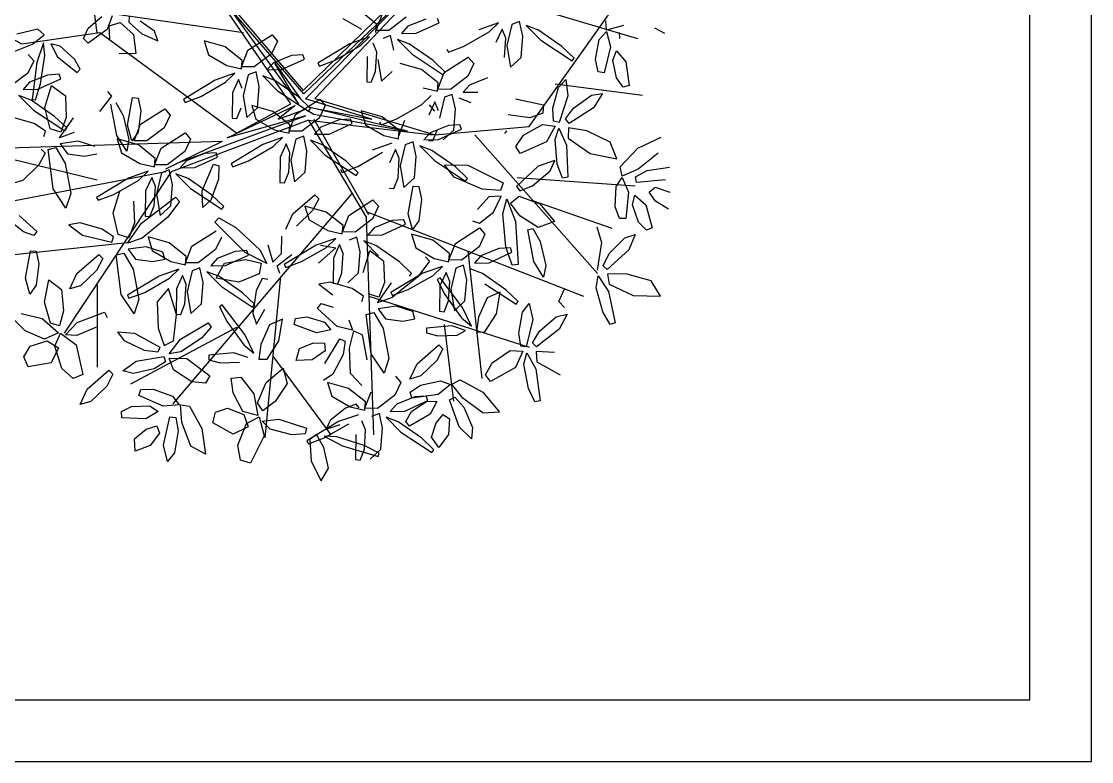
# Model space of a CAD drawing. Header units: inches. Extents: x 20.1 to 40.1, y 20 to 50.
# Drawn here: x 26.637 to 30.107, y 20.028 to 22.429 of the extents above; entities that cross this region are included whole.
import ezdxf

# ---------------------------------------------------------------- set-up
doc = ezdxf.new("R2010")
doc.units = ezdxf.units.IN
doc.header["$LTSCALE"] = 0.85
doc.header["$MEASUREMENT"] = 0

msp = doc.modelspace()

# ---------------------------------------------------------------- linework, layer by layer
at = {"lineweight": 30}
for p, q in [((29.9074, 20.2283), (29.9074, 32.0283)), ((30.1074, 20.0283), (30.1074, 32.0283)), ((20.3074, 20.2283), (29.9074, 20.2283)), ((20.1074, 20.0283), (30.1074, 20.0283))]:
    msp.add_line(p, q, dxfattribs=at)
at = {"color": 44}
for p, q in [((27.5104, 22.162), (27.189, 22.6303)), ((27.189, 22.6303), (27.5506, 22.2051)), ((26.8829, 22.3916), (26.8523, 22.612)), ((27.5506, 22.2051), (27.893, 22.5385)), ((27.9, 22.5256), (27.5524, 22.1947)), ((27.558, 22.178), (27.9, 22.5256)), ((27.5888, 22.1789), (27.9166, 22.5257)), ((27.3573, 22.3916), (26.5386, 22.5109)), ((28.2832, 22.0886), (28.5893, 22.5201)), ((27.5524, 22.1947), (27.3041, 22.4814)), ((27.3041, 22.4814), (27.5357, 22.1616)), ((28.3291, 22.465), (28.6352, 22.3732)), ((26.6381, 22.3549), (26.508, 22.4283)), ((26.8906, 22.3916), (26.6381, 22.3549)), ((27.3345, 22.0665), (26.8906, 22.3916)), ((27.5357, 22.1616), (27.4584, 22.294)), ((27.4584, 22.294), (27.5413, 22.178)), ((28.3674, 22.2263), (28.6505, 22.1896)), ((27.7729, 22.1119), (27.558, 22.178)), ((27.5888, 22.1789), (27.9771, 22.061)), ((27.3041, 22.0513), (27.5249, 22.1561)), ((27.3345, 22.0665), (27.5104, 22.162)), ((27.5249, 22.1561), (27.4696, 22.1119)), ((27.4696, 22.1119), (27.558, 22.145)), ((27.558, 22.145), (27.5855, 22.1283)), ((27.5688, 22.1505), (27.7729, 22.1119)), ((27.8889, 22.0732), (27.5688, 22.1505)), ((27.5673, 22.1084), (27.1219, 21.9416)), ((27.1387, 21.9684), (27.558, 22.123)), ((27.558, 22.123), (27.3041, 22.0513)), ((27.5673, 22.1084), (27.7552, 21.7947)), ((27.5673, 22.1084), (27.9695, 22.061)), ((27.5855, 22.1283), (27.8889, 22.0732)), ((27.5855, 22.1119), (27.7621, 21.803)), ((27.9771, 22.061), (28.2832, 22.0886)), ((26.4697, 22.0151), (27.2892, 22.0403)), ((27.1048, 21.9508), (27.2892, 22.0403)), ((28.1072, 22.061), (28.5051, 21.6111)), ((26.8829, 21.9141), (26.4697, 22.0151)), ((27.1048, 21.9417), (26.5309, 21.8315)), ((27.1219, 21.9416), (26.7758, 21.4183)), ((28.245, 21.9233), (28.6275, 21.8957)), ((27.7081, 21.8712), (27.1278, 21.1887)), ((28.2909, 21.8498), (28.551, 21.758)), ((27.7552, 21.8131), (28.4592, 21.5376)), ((27.7552, 21.7947), (27.7782, 21.0877)), ((26.9901, 21.7121), (26.5616, 21.6662)), ((28.0843, 21.6846), (28.1302, 21.2714)), ((27.4765, 21.6018), (27.4262, 21.0785)), ((26.8829, 21.5742), (26.8829, 21.3081)), ((27.7629, 21.5376), (28.2832, 21.3724)), ((27.3344, 21.4366), (26.9901, 21.253)), ((28.0078, 21.4458), (28.0384, 21.1979)), ((27.4517, 21.3438), (27.6405, 21.0877))]:
    msp.add_line(p, q, dxfattribs=at)
at = {"color": 62}
for p, q in [((27.7888, 22.4204), (27.7342, 22.4642)), ((27.6793, 22.439), (27.7392, 22.4044)), ((27.7866, 22.3934), (27.7888, 22.4204)), ((27.787, 22.3997), (27.8077, 22.4535)), ((27.8846, 22.4424), (27.828, 22.3995)), ((27.3714, 22.3355), (27.4497, 22.3856)), ((27.4497, 22.3856), (27.4674, 22.3651)), ((27.828, 22.3995), (27.787, 22.3997)), ((27.8901, 22.4132), (27.8694, 22.3899)), ((27.4674, 22.3651), (27.4483, 22.3244)), ((27.7018, 22.3567), (27.5985, 22.2942)), ((27.7657, 22.3789), (27.7018, 22.3567)), ((27.7355, 22.3499), (27.7657, 22.3789)), ((27.7895, 22.3298), (27.7774, 22.3586)), ((27.834, 22.3832), (27.8087, 22.3736)), ((27.8444, 22.3357), (27.834, 22.3832)), ((27.8952, 22.3558), (27.856, 22.3706)), ((27.856, 22.3706), (27.9036, 22.3225)), ((27.3524, 22.3024), (27.2978, 22.3462)), ((27.3506, 22.2817), (27.3714, 22.3355)), ((27.4483, 22.3244), (27.3917, 22.2814)), ((27.5122, 22.3185), (27.4538, 22.2952)), ((27.5499, 22.321), (27.5122, 22.3185)), ((27.5549, 22.3068), (27.5499, 22.321)), ((27.6547, 22.3038), (27.7355, 22.3499)), ((27.3029, 22.2864), (27.3503, 22.2754)), ((27.3503, 22.2754), (27.3524, 22.3024)), ((27.3917, 22.2814), (27.3506, 22.2817)), ((27.4538, 22.2952), (27.433, 22.2719)), ((27.4806, 22.2727), (27.5549, 22.3068)), ((27.5985, 22.2942), (27.6038, 22.2845)), ((27.6038, 22.2845), (27.6547, 22.3038)), ((27.3294, 22.2609), (27.2655, 22.2387)), ((27.2991, 22.2319), (27.3294, 22.2609)), ((27.3724, 22.2556), (27.3563, 22.1874)), ((27.3977, 22.2652), (27.3724, 22.2556)), ((27.4081, 22.2177), (27.3977, 22.2652)), ((27.4589, 22.2378), (27.4197, 22.2526)), ((27.4197, 22.2526), (27.4673, 22.2045)), ((27.433, 22.2719), (27.4806, 22.2727)), ((27.3411, 22.2406), (27.3213, 22.1973)), ((27.3532, 22.2118), (27.3411, 22.2406)), ((27.4026, 22.1488), (27.4081, 22.2177)), ((27.5353, 22.1847), (27.4589, 22.2378)), ((27.3213, 22.1973), (27.3202, 22.1155)), ((27.3563, 22.1874), (27.3683, 22.1171)), ((27.4673, 22.2045), (27.5681, 22.1381)), ((27.5746, 22.147), (27.5353, 22.1847)), ((27.3351, 22.1139), (27.3491, 22.1491)), ((27.3683, 22.1171), (27.4026, 22.1488)), ((27.4524, 22.1374), (27.3837, 22.1568)), ((27.3837, 22.1568), (27.3975, 22.1122)), ((27.5259, 22.1267), (27.6042, 22.1768)), ((27.5681, 22.1381), (27.5746, 22.147)), ((27.622, 22.1563), (27.6028, 22.1156)), ((27.6042, 22.1768), (27.622, 22.1563)), ((27.3202, 22.1155), (27.3351, 22.1139)), ((27.3975, 22.1122), (27.4574, 22.0776)), ((27.507, 22.0936), (27.4524, 22.1374)), ((27.5052, 22.0729), (27.5259, 22.1267)), ((27.6028, 22.1156), (27.5462, 22.0726)), ((27.6667, 22.1097), (27.6083, 22.0864)), ((27.7044, 22.1122), (27.6667, 22.1097)), ((27.7095, 22.098), (27.7044, 22.1122)), ((27.4574, 22.0776), (27.5048, 22.0666)), ((27.5048, 22.0666), (27.507, 22.0936)), ((27.6083, 22.0864), (27.5876, 22.0631)), ((27.6351, 22.0639), (27.7095, 22.098)), ((27.1856, 22.0474), (27.1665, 22.0067)), ((27.1679, 22.0679), (27.1856, 22.0474)), ((27.4839, 22.0521), (27.42, 22.0299)), ((27.4537, 22.0231), (27.4839, 22.0521)), ((27.5462, 22.0726), (27.5052, 22.0729)), ((27.5269, 22.0468), (27.5108, 21.9786)), ((27.5522, 22.0564), (27.5269, 22.0468)), ((27.5626, 22.0089), (27.5522, 22.0564)), ((27.6134, 22.029), (27.5742, 22.0438)), ((27.5742, 22.0438), (27.6218, 21.9957)), ((27.5876, 22.0631), (27.6351, 22.0639)), ((27.42, 22.0299), (27.3167, 21.9674)), ((27.3729, 21.977), (27.4537, 22.0231)), ((27.4956, 22.0318), (27.4759, 21.9885)), ((27.5077, 22.003), (27.4956, 22.0318)), ((27.5571, 21.94), (27.5626, 22.0089)), ((27.6898, 21.9759), (27.6134, 22.029)), ((27.2304, 22.0007), (27.172, 21.9774)), ((27.1988, 21.955), (27.2731, 21.9891)), ((27.2681, 22.0033), (27.2304, 22.0007)), ((27.2731, 21.9891), (27.2681, 22.0033)), ((27.322, 21.9577), (27.3729, 21.977)), ((27.4759, 21.9885), (27.4747, 21.9067)), ((27.5036, 21.9403), (27.5077, 22.003)), ((27.5108, 21.9786), (27.5228, 21.9083)), ((27.1379, 21.9349), (27.1855, 21.8868)), ((27.1512, 21.9542), (27.1988, 21.955)), ((27.2231, 21.88), (27.26, 21.9664)), ((27.26, 21.9664), (27.2772, 21.9609)), ((27.2772, 21.9609), (27.2761, 21.9174)), ((27.3167, 21.9674), (27.322, 21.9577)), ((27.4897, 21.9051), (27.5036, 21.9403)), ((27.5228, 21.9083), (27.5571, 21.94)), ((27.6712, 21.9492), (27.6765, 21.9396)), ((27.2535, 21.8669), (27.1771, 21.9201)), ((27.2761, 21.9174), (27.2513, 21.8497)), ((27.4747, 21.9067), (27.4897, 21.9051)), ((27.1855, 21.8868), (27.2863, 21.8204)), ((27.2246, 21.8253), (27.2231, 21.88)), ((27.2928, 21.8293), (27.2535, 21.8669)), ((27.5167, 21.805), (27.5879, 21.8663)), ((27.5879, 21.8663), (27.6009, 21.8538)), ((27.2513, 21.8497), (27.2246, 21.8253)), ((27.6009, 21.8538), (27.5808, 21.8153)), ((27.2863, 21.8204), (27.2928, 21.8293)), ((27.494, 21.7552), (27.5167, 21.805)), ((27.5808, 21.8153), (27.5287, 21.7653)), ((27.6251, 21.8106), (27.5564, 21.83)), ((27.5564, 21.83), (27.5702, 21.7854)), ((27.6797, 21.7668), (27.6251, 21.8106)), ((27.6779, 21.7461), (27.6986, 21.7999)), ((27.2639, 21.7781), (27.2765, 21.7924)), ((27.3622, 21.6796), (27.2639, 21.7781)), ((27.2765, 21.7924), (27.3316, 21.7612)), ((27.3316, 21.7612), (27.4101, 21.6884)), ((27.5702, 21.7854), (27.6301, 21.7508)), ((27.6775, 21.7398), (27.6797, 21.7668)), ((27.1896, 21.7001), (27.2679, 21.7501)), ((27.2856, 21.7296), (27.2665, 21.689)), ((27.6301, 21.7508), (27.6775, 21.7398)), ((27.1706, 21.6669), (27.116, 21.7107)), ((27.1688, 21.6463), (27.1896, 21.7001)), ((27.1685, 21.6399), (27.1706, 21.6669)), ((27.2665, 21.689), (27.2099, 21.646)), ((27.272, 21.6597), (27.2512, 21.6364)), ((27.3304, 21.683), (27.272, 21.6597)), ((27.2988, 21.6372), (27.3731, 21.6714)), ((27.3681, 21.6856), (27.3304, 21.683)), ((27.3731, 21.6714), (27.3681, 21.6856)), ((27.1211, 21.6509), (27.1685, 21.6399)), ((27.2099, 21.646), (27.1688, 21.6463)), ((27.2159, 21.6298), (27.1906, 21.6201)), ((27.2263, 21.5823), (27.2159, 21.6298)), ((27.2512, 21.6364), (27.2988, 21.6372)), ((27.2683, 21.5959), (27.2952, 21.6448)), ((27.2952, 21.6448), (27.3644, 21.6566)), ((26.664, 21.5446), (26.65, 21.596)), ((26.7113, 21.519), (26.7254, 21.5909)), ((26.7254, 21.5909), (26.7663, 21.5598)), ((27.0365, 21.5503), (27.1173, 21.5964)), ((27.1714, 21.5764), (27.1593, 21.6051)), ((27.1906, 21.6201), (27.1745, 21.552)), ((27.2771, 21.6023), (27.2379, 21.6171)), ((27.2379, 21.6171), (27.2855, 21.5691)), ((27.3415, 21.5838), (27.2683, 21.5959)), ((27.3535, 21.5492), (27.2771, 21.6023)), ((27.4083, 21.61), (27.3415, 21.5838)), ((26.6844, 21.5734), (26.664, 21.5446)), ((26.7663, 21.5598), (26.773, 21.49)), ((26.8282, 21.5716), (26.7935, 21.5614)), ((27.1139, 21.5632), (27.0765, 21.5193)), ((27.1392, 21.479), (27.1139, 21.5632)), ((27.1395, 21.5619), (27.1384, 21.4801)), ((27.1672, 21.5136), (27.1714, 21.5764)), ((27.2208, 21.5133), (27.2263, 21.5823)), ((27.2855, 21.5691), (27.3863, 21.5026)), ((27.398, 21.5556), (27.3871, 21.482)), ((26.7306, 21.4503), (26.7113, 21.519)), ((27.0021, 21.4808), (26.9605, 21.5438)), ((26.9804, 21.5407), (26.9856, 21.5311)), ((26.9856, 21.5311), (27.0365, 21.5503)), ((27.0176, 21.5286), (27.0021, 21.4808)), ((27.0765, 21.5193), (27.0801, 21.4341)), ((27.1745, 21.552), (27.1865, 21.4816)), ((27.3928, 21.5116), (27.3535, 21.5492)), ((26.773, 21.49), (26.7607, 21.4414)), ((26.818, 21.453), (26.906, 21.486)), ((26.906, 21.486), (26.9144, 21.4689)), ((27.1533, 21.4785), (27.1672, 21.5136)), ((27.1865, 21.4816), (27.2208, 21.5133)), ((27.2883, 21.5099), (27.2793, 21.5037)), ((27.2793, 21.5037), (27.3038, 21.4551)), ((27.3614, 21.4137), (27.2883, 21.5099)), ((27.3863, 21.5026), (27.3928, 21.5116)), ((26.649, 21.4257), (26.6139, 21.4597)), ((26.6361, 21.4816), (26.7036, 21.4656)), ((26.7036, 21.4656), (26.7575, 21.4189)), ((26.7607, 21.4414), (26.7306, 21.4503)), ((26.7801, 21.413), (26.818, 21.453)), ((27.1297, 21.3932), (27.1392, 21.479)), ((27.1384, 21.4801), (27.1533, 21.4785)), ((27.1525, 21.3982), (27.2421, 21.4517)), ((27.2421, 21.4517), (27.252, 21.4378)), ((27.3038, 21.4551), (27.3582, 21.3796)), ((27.3871, 21.482), (27.3987, 21.4468)), ((26.7113, 21.3981), (26.649, 21.4257)), ((26.7575, 21.4189), (26.7113, 21.3981)), ((26.7449, 21.3755), (26.7633, 21.4184)), ((26.7633, 21.4184), (26.8143, 21.3805)), ((26.8826, 21.4389), (26.8166, 21.4099)), ((26.9708, 21.3934), (26.9494, 21.4225)), ((26.9494, 21.4225), (27.004, 21.4182)), ((27.004, 21.4182), (27.0859, 21.3723)), ((27.0801, 21.4341), (27.1001, 21.3776)), ((27.252, 21.4378), (27.2208, 21.4015)), ((26.6654, 21.3761), (26.7201, 21.3931)), ((26.7201, 21.3931), (26.7567, 21.3705)), ((26.8166, 21.4099), (26.7801, 21.413)), ((26.8143, 21.3805), (26.8357, 21.2835)), ((27.0355, 21.3616), (26.9708, 21.3934)), ((27.1001, 21.3776), (27.1297, 21.3932)), ((27.1155, 21.351), (27.1525, 21.3982)), ((27.2208, 21.4015), (27.1538, 21.3574)), ((27.3582, 21.3796), (27.3902, 21.3526)), ((27.3902, 21.3526), (27.3614, 21.4137)), ((26.6444, 21.3414), (26.6654, 21.3761)), ((26.7567, 21.3705), (26.733, 21.3222)), ((26.768, 21.3034), (26.7449, 21.3755)), ((27.0787, 21.3558), (27.0355, 21.3616)), ((27.0859, 21.3723), (27.0787, 21.3558)), ((27.1538, 21.3574), (27.1155, 21.351)), ((27.3261, 21.3539), (27.2446, 21.3464)), ((26.6582, 21.3091), (26.6444, 21.3414)), ((26.733, 21.3222), (26.6582, 21.3091)), ((26.9656, 21.2963), (27.0091, 21.327)), ((26.805, 21.2711), (26.768, 21.3034)), ((26.8357, 21.2835), (26.805, 21.2711)), ((26.8495, 21.236), (26.9207, 21.2974)), ((26.9337, 21.2849), (26.9136, 21.2463)), ((26.9207, 21.2974), (26.9337, 21.2849)), ((26.9997, 21.2869), (26.9656, 21.2963)), ((26.9136, 21.2463), (26.8615, 21.1964)), ((26.8268, 21.1862), (26.8495, 21.236)), ((26.8615, 21.1964), (26.8268, 21.1862)), ((26.9608, 21.1635), (26.9938, 21.18)), ((26.9626, 21.1435), (26.9608, 21.1635)), ((27.0059, 21.035), (27.0038, 21.0749))]:
    msp.add_line(p, q, dxfattribs=at)
at = {"color": 60}
for p, q in [((26.8533, 22.4073), (26.898, 22.4447)), ((26.9308, 22.4468), (26.915, 22.4028)), ((26.9218, 22.415), (26.9574, 22.426)), ((26.9574, 22.426), (27.0002, 22.3864)), ((26.9857, 22.444), (26.9848, 22.4262)), ((26.9848, 22.4262), (27.0273, 22.3888)), ((27.0679, 22.3978), (27.0217, 22.4297)), ((26.6903, 22.4038), (26.6221, 22.388)), ((26.7101, 22.3855), (26.6903, 22.4038)), ((26.8386, 22.3739), (26.8533, 22.4073)), ((26.915, 22.4028), (26.8531, 22.3586)), ((26.9238, 22.3719), (26.9218, 22.415)), ((27.0002, 22.3864), (27.0078, 22.3251)), ((27.0273, 22.3888), (27.0796, 22.3658)), ((27.0796, 22.3658), (27.0679, 22.3978)), ((26.608, 22.3293), (26.6722, 22.355)), ((26.6722, 22.355), (26.7101, 22.3855)), ((26.7086, 22.3601), (26.6866, 22.2961)), ((26.7127, 22.3184), (26.7086, 22.3601)), ((26.7619, 22.3485), (26.7318, 22.3567)), ((26.7318, 22.3567), (26.7536, 22.3145)), ((26.8531, 22.3586), (26.8386, 22.3739)), ((27.2978, 22.3462), (27.2292, 22.3656)), ((27.2292, 22.3656), (27.243, 22.321)), ((26.6588, 22.322), (26.6766, 22.3016)), ((26.699, 22.2264), (26.7127, 22.3184)), ((26.8087, 22.3065), (26.7619, 22.3485)), ((27.0078, 22.3251), (26.9534, 22.3242)), ((27.243, 22.321), (27.3029, 22.2864)), ((26.6766, 22.3016), (26.6574, 22.2609)), ((26.6866, 22.2961), (26.6719, 22.1763)), ((26.7536, 22.3145), (26.8172, 22.263)), ((26.8277, 22.2738), (26.8087, 22.3065)), ((26.6574, 22.2609), (26.6008, 22.2179)), ((26.7214, 22.2549), (26.6629, 22.2316)), ((26.7591, 22.2575), (26.7214, 22.2549)), ((26.7641, 22.2433), (26.7591, 22.2575)), ((26.8172, 22.263), (26.8277, 22.2738)), ((26.6629, 22.2316), (26.6422, 22.2083)), ((26.6827, 22.1744), (26.699, 22.2264)), ((26.6897, 22.2091), (26.7641, 22.2433)), ((26.7131, 22.1502), (26.7348, 22.2212)), ((26.7348, 22.2212), (26.7797, 22.1879)), ((27.2655, 22.2387), (27.1622, 22.1762)), ((27.2183, 22.1858), (27.2991, 22.2319)), ((26.6681, 22.1742), (26.6289, 22.1891)), ((26.6289, 22.1891), (26.6764, 22.141)), ((26.6422, 22.2083), (26.6897, 22.2091)), ((26.7797, 22.1879), (26.7822, 22.1178)), ((26.9285, 22.1869), (26.8903, 22.1364)), ((26.916, 22.2013), (26.9285, 22.1869)), ((26.9809, 22.0927), (26.9971, 22.1822)), ((26.9971, 22.1822), (27.0151, 22.1807)), ((27.0151, 22.1807), (27.0239, 22.1394)), ((27.1674, 22.1665), (27.2183, 22.1858)), ((26.7444, 22.1211), (26.6681, 22.1742)), ((26.6719, 22.1763), (26.6827, 22.1744)), ((26.7302, 22.0805), (26.7131, 22.1502)), ((26.9464, 22.0587), (26.9268, 22.1612)), ((26.9433, 22.1657), (26.9667, 22.124)), ((27.023, 22.0954), (27.1014, 22.1454)), ((27.1014, 22.1454), (27.1191, 22.125)), ((27.1622, 22.1762), (27.1674, 22.1665)), ((26.6776, 22.0979), (26.6061, 22.1186)), ((26.6764, 22.141), (26.7773, 22.0746)), ((26.7837, 22.0835), (26.7444, 22.1211)), ((26.7601, 22.052), (26.8053, 22.1169)), ((26.7822, 22.1178), (26.7643, 22.0699)), ((26.9667, 22.124), (26.9852, 22.0459)), ((27.0239, 22.1394), (27.0152, 22.0702)), ((27.1191, 22.125), (27.0999, 22.0843)), ((26.7147, 22.0728), (26.6776, 22.0979)), ((26.7643, 22.0699), (26.7302, 22.0805)), ((26.7773, 22.0746), (26.7837, 22.0835)), ((26.9948, 22.0414), (26.9809, 22.0927)), ((27.0023, 22.0416), (27.023, 22.0954)), ((27.0999, 22.0843), (27.0433, 22.0413)), ((26.709, 22.0557), (26.7147, 22.0728)), ((26.8077, 22.0683), (26.7601, 22.052)), ((26.8203, 22.0403), (26.7625, 22.0322)), ((26.8746, 22.0232), (26.8203, 22.0403)), ((26.9781, 22.0078), (26.9464, 22.0587)), ((27.016, 22.0285), (26.9474, 22.0479)), ((26.9474, 22.0479), (26.9612, 22.0033)), ((26.9852, 22.0459), (26.9781, 22.0078)), ((27.0152, 22.0702), (26.9948, 22.0414)), ((27.0433, 22.0413), (27.0023, 22.0416)), ((27.0896, 22.0178), (27.1679, 22.0679)), ((26.7003, 22.0145), (26.7134, 22.002)), ((26.723, 22.0138), (26.7483, 22.0198)), ((26.7397, 21.8861), (26.723, 22.0138)), ((26.7483, 22.0198), (26.7785, 21.9681)), ((26.7625, 22.0322), (26.7862, 22.0001)), ((27.0706, 21.9846), (27.016, 22.0285)), ((27.0688, 21.964), (27.0896, 22.0178)), ((27.1665, 22.0067), (27.1099, 21.9637)), ((26.7134, 22.002), (26.6932, 21.9635)), ((26.7862, 22.0001), (26.8418, 21.9924)), ((26.8418, 21.9924), (26.8809, 22)), ((26.9612, 22.0033), (27.0211, 21.9687)), ((27.0685, 21.9577), (27.0706, 21.9846)), ((27.172, 21.9774), (27.1512, 21.9542)), ((26.6932, 21.9635), (26.6411, 21.9135)), ((26.7785, 21.9681), (26.7969, 21.8709)), ((27.0476, 21.9432), (26.9837, 21.9209)), ((27.0173, 21.9142), (27.0476, 21.9432)), ((27.0211, 21.9687), (27.0685, 21.9577)), ((27.1099, 21.9637), (27.0688, 21.964)), ((27.0906, 21.9378), (27.0745, 21.8697)), ((27.1159, 21.9475), (27.0906, 21.9378)), ((27.1263, 21.9), (27.1159, 21.9475)), ((27.1771, 21.9201), (27.1379, 21.9349)), ((26.6411, 21.9135), (26.6064, 21.9034)), ((26.9837, 21.9209), (26.8804, 21.8585)), ((26.9365, 21.8681), (27.0173, 21.9142)), ((27.0593, 21.9228), (27.0395, 21.8796)), ((27.0714, 21.8941), (27.0593, 21.9228)), ((27.1208, 21.831), (27.1263, 21.9)), ((26.7813, 21.8231), (26.7397, 21.8861)), ((26.7969, 21.8709), (26.7813, 21.8231)), ((26.8856, 21.8488), (26.9365, 21.8681)), ((26.9339, 21.8079), (26.9556, 21.8789)), ((27.0395, 21.8796), (27.0384, 21.7978)), ((27.0673, 21.8314), (27.0714, 21.8941)), ((27.0745, 21.8697), (27.0865, 21.7993)), ((26.8804, 21.8585), (26.8856, 21.8488)), ((27.0005, 21.8457), (27.003, 21.7755)), ((27.0261, 21.7746), (27.1368, 21.859)), ((27.0533, 21.7962), (27.0673, 21.8314)), ((27.0865, 21.7993), (27.1208, 21.831)), ((27.1493, 21.8446), (27.1111, 21.7941)), ((27.1368, 21.859), (27.1493, 21.8446)), ((26.6297, 21.7995), (26.6867, 21.7472)), ((26.951, 21.7382), (26.9339, 21.8079)), ((27.0384, 21.7978), (27.0533, 21.7962)), ((26.643, 21.7462), (26.597, 21.7837)), ((26.8269, 21.7763), (26.7905, 21.7694)), ((26.7905, 21.7694), (26.8354, 21.7354)), ((26.8984, 21.7556), (26.8269, 21.7763)), ((26.9809, 21.7097), (27.0261, 21.7746)), ((27.003, 21.7755), (26.9851, 21.7277)), ((27.1111, 21.7941), (27.0284, 21.7261)), ((26.6771, 21.7343), (26.643, 21.7462)), ((26.6867, 21.7472), (26.6771, 21.7343)), ((26.8354, 21.7354), (26.9298, 21.7134)), ((26.9355, 21.7305), (26.8984, 21.7556)), ((26.9298, 21.7134), (26.9355, 21.7305)), ((26.9851, 21.7277), (26.951, 21.7382)), ((27.116, 21.7107), (27.0474, 21.7302)), ((27.0474, 21.7302), (27.0612, 21.6856)), ((27.0284, 21.7261), (26.9809, 21.7097)), ((27.041, 21.698), (26.9832, 21.6899)), ((27.0954, 21.6809), (27.041, 21.698)), ((26.65, 21.596), (26.6663, 21.6854)), ((26.6663, 21.6854), (26.6843, 21.6839)), ((26.6843, 21.6839), (26.6931, 21.6426)), ((26.8162, 21.6113), (26.8874, 21.6726)), ((26.9004, 21.6601), (26.8803, 21.6215)), ((26.8874, 21.6726), (26.9004, 21.6601)), ((26.9437, 21.6716), (26.9691, 21.6775)), ((26.9605, 21.5438), (26.9437, 21.6716)), ((26.9691, 21.6775), (26.9993, 21.6258)), ((26.9832, 21.6899), (27.0069, 21.6578)), ((27.0069, 21.6578), (27.0626, 21.6502)), ((27.0612, 21.6856), (27.1211, 21.6509)), ((27.0626, 21.6502), (27.1017, 21.6577)), ((27.1017, 21.6577), (27.0954, 21.6809)), ((26.6931, 21.6426), (26.6844, 21.5734)), ((26.9993, 21.6258), (27.0176, 21.5286)), ((27.1476, 21.6255), (27.0837, 21.6032)), ((27.1173, 21.5964), (27.1476, 21.6255)), ((26.7935, 21.5614), (26.8162, 21.6113)), ((26.8803, 21.6215), (26.8282, 21.5716)), ((27.0837, 21.6032), (26.9804, 21.5407)), ((27.1593, 21.6051), (27.1395, 21.5619))]:
    msp.add_line(p, q, dxfattribs=at)
at = {"color": 64}
for p, q in [((27.9485, 22.4365), (27.8901, 22.4132)), ((27.9169, 22.3907), (27.9913, 22.4248)), ((27.9913, 22.4248), (27.9862, 22.439)), ((27.8694, 22.3899), (27.9169, 22.3907)), ((28.0728, 22.3492), (28.1536, 22.3953)), ((27.9716, 22.3027), (27.8952, 22.3558)), ((27.7854, 22.2671), (27.7895, 22.3298)), ((27.9036, 22.3225), (28.0045, 22.2561)), ((28.0167, 22.3396), (28.0219, 22.3299)), ((28.0219, 22.3299), (28.0728, 22.3492)), ((27.7577, 22.3154), (27.7565, 22.2335)), ((27.7926, 22.3054), (27.8046, 22.2351)), ((27.9342, 22.2736), (27.8655, 22.293)), ((28.0109, 22.265), (27.9716, 22.3027)), ((28.0077, 22.2629), (28.086, 22.313)), ((28.1037, 22.2925), (28.0846, 22.2518)), ((28.086, 22.313), (28.1037, 22.2925)), ((27.7715, 22.2319), (27.7854, 22.2671)), ((27.8046, 22.2351), (27.8389, 22.2668)), ((27.9887, 22.2297), (27.9342, 22.2736)), ((27.987, 22.2091), (28.0077, 22.2629)), ((28.0045, 22.2561), (28.0109, 22.265)), ((28.0846, 22.2518), (28.028, 22.2088)), ((27.7565, 22.2335), (27.7715, 22.2319)), ((27.9392, 22.2138), (27.9866, 22.2028)), ((27.9866, 22.2028), (27.9887, 22.2297)), ((28.0901, 22.2226), (28.0694, 22.1993)), ((28.1485, 22.2458), (28.0901, 22.2226)), ((27.9355, 22.1593), (27.9657, 22.1883)), ((28.028, 22.2088), (27.987, 22.2091)), ((28.0087, 22.1829), (27.9926, 22.1148)), ((28.034, 22.1926), (28.0087, 22.1829)), ((28.0444, 22.1451), (28.034, 22.1926)), ((28.0952, 22.1652), (28.056, 22.18)), ((28.0694, 22.1993), (28.1169, 22.2001)), ((27.8547, 22.1132), (27.9355, 22.1593)), ((27.9774, 22.168), (27.9576, 22.1247)), ((27.9587, 22.1586), (27.9765, 22.1382)), ((27.9895, 22.1392), (27.9774, 22.168)), ((28.0389, 22.0761), (28.0444, 22.1451)), ((27.8069, 22.1192), (27.7382, 22.1387)), ((27.7382, 22.1387), (27.7521, 22.0941)), ((27.8038, 22.0939), (27.8547, 22.1132)), ((27.8615, 22.0754), (27.8069, 22.1192)), ((27.8597, 22.0548), (27.8804, 22.1086)), ((27.7521, 22.0941), (27.812, 22.0594)), ((27.7985, 22.1036), (27.8038, 22.0939)), ((27.8593, 22.0484), (27.8615, 22.0754)), ((28.0213, 22.0915), (27.9628, 22.0682)), ((27.9715, 22.0413), (27.9854, 22.0765)), ((27.9896, 22.0457), (28.064, 22.0799)), ((28.0046, 22.0445), (28.0389, 22.0761)), ((28.059, 22.0941), (28.0213, 22.0915)), ((28.064, 22.0799), (28.059, 22.0941)), ((27.812, 22.0594), (27.8593, 22.0484)), ((27.9628, 22.0682), (27.9421, 22.0449)), ((27.9421, 22.0449), (27.9896, 22.0457)), ((27.9565, 22.0429), (27.9715, 22.0413)), ((27.7274, 21.9588), (27.8082, 22.0049)), ((27.8384, 22.034), (27.7746, 22.0117)), ((27.8501, 22.0136), (27.8304, 21.9704)), ((27.8622, 21.9849), (27.8501, 22.0136)), ((27.8814, 22.0286), (27.8653, 21.9605)), ((27.9067, 22.0383), (27.8814, 22.0286)), ((27.9171, 21.9908), (27.9067, 22.0383)), ((27.968, 22.0108), (27.9288, 22.0257)), ((27.9288, 22.0257), (27.9763, 21.9776)), ((27.6218, 21.9957), (27.7227, 21.9293)), ((27.7291, 21.9382), (27.6898, 21.9759)), ((27.8581, 21.9221), (27.8622, 21.9849)), ((27.9117, 21.9218), (27.9171, 21.9908)), ((27.6765, 21.9396), (27.7274, 21.9588)), ((27.7227, 21.9293), (27.7291, 21.9382)), ((27.8653, 21.9605), (27.8773, 21.8901)), ((27.8442, 21.887), (27.8581, 21.9221)), ((27.8773, 21.8901), (27.9117, 21.9218)), ((27.8292, 21.8886), (27.8442, 21.887)), ((27.8912, 21.8052), (27.9074, 21.8947)), ((27.9074, 21.8947), (27.9254, 21.8932)), ((27.9254, 21.8932), (27.9342, 21.8519)), ((27.6986, 21.7999), (27.7769, 21.85)), ((27.7769, 21.85), (27.7947, 21.8295)), ((27.9342, 21.8519), (27.9255, 21.7826)), ((27.7947, 21.8295), (27.7755, 21.7888)), ((27.9051, 21.7539), (27.8912, 21.8052)), ((27.7755, 21.7888), (27.7189, 21.7458)), ((27.8394, 21.7829), (27.781, 21.7596)), ((27.8078, 21.7371), (27.8822, 21.7712)), ((27.8772, 21.7854), (27.8394, 21.7829)), ((27.8822, 21.7712), (27.8772, 21.7854)), ((27.9255, 21.7826), (27.9051, 21.7539)), ((27.4806, 21.6761), (27.4808, 21.7323)), ((27.7189, 21.7458), (27.6779, 21.7461)), ((27.7249, 21.7296), (27.6996, 21.72)), ((27.7353, 21.6821), (27.7249, 21.7296)), ((27.781, 21.7596), (27.7603, 21.7363)), ((27.7603, 21.7363), (27.8078, 21.7371)), ((27.9705, 21.7198), (27.9018, 21.7393)), ((27.9018, 21.7393), (27.9157, 21.6946)), ((27.4362, 21.7046), (27.4519, 21.6484)), ((27.5928, 21.7031), (27.4894, 21.6406)), ((27.5456, 21.6502), (27.6264, 21.6963)), ((27.6566, 21.7253), (27.5928, 21.7031)), ((27.6567, 21.6948), (27.5997, 21.6452)), ((27.6072, 21.7039), (27.6567, 21.6948)), ((27.6264, 21.6963), (27.6566, 21.7253)), ((27.6683, 21.705), (27.6486, 21.6617)), ((27.6804, 21.6762), (27.6683, 21.705)), ((27.7862, 21.7022), (27.747, 21.717)), ((27.747, 21.717), (27.7945, 21.6689)), ((27.8625, 21.6491), (27.7862, 21.7022)), ((27.9157, 21.6946), (27.9756, 21.66)), ((27.4326, 21.6434), (27.3622, 21.6796)), ((27.4101, 21.6884), (27.4326, 21.6434)), ((27.4519, 21.6484), (27.4806, 21.6761)), ((27.4661, 21.636), (27.5133, 21.6728)), ((27.6486, 21.6617), (27.6474, 21.5799)), ((27.6763, 21.6135), (27.6804, 21.6762)), ((27.7299, 21.6132), (27.7353, 21.6821)), ((27.7447, 21.6149), (27.7664, 21.6859)), ((27.7664, 21.6859), (27.8113, 21.6527)), ((27.9476, 21.666), (27.9601, 21.6517)), ((27.3644, 21.6566), (27.4142, 21.6452)), ((27.4142, 21.6452), (27.4083, 21.61)), ((27.4753, 21.6117), (27.4661, 21.636)), ((27.4894, 21.6406), (27.4947, 21.6309)), ((27.4947, 21.6309), (27.5456, 21.6502)), ((27.8113, 21.6527), (27.8138, 21.5825)), ((27.9018, 21.6114), (27.8625, 21.6491)), ((27.9601, 21.6517), (27.9219, 21.6012)), ((27.418, 21.5957), (27.398, 21.5556)), ((27.4357, 21.5923), (27.418, 21.5957)), ((27.6624, 21.5783), (27.6763, 21.6135)), ((27.6955, 21.5815), (27.7299, 21.6132)), ((27.9382, 21.6123), (27.8348, 21.5498)), ((27.9219, 21.6012), (27.8393, 21.5331)), ((27.891, 21.5594), (27.9718, 21.6055)), ((27.8954, 21.6025), (27.9018, 21.6114)), ((27.6377, 21.5833), (27.6013, 21.5764)), ((27.6013, 21.5764), (27.6462, 21.5424)), ((27.7092, 21.5627), (27.6377, 21.5833)), ((27.6474, 21.5799), (27.6624, 21.5783)), ((27.7463, 21.5375), (27.7092, 21.5627)), ((27.7917, 21.5168), (27.8369, 21.5817)), ((27.8138, 21.5825), (27.7959, 21.5347)), ((27.8401, 21.5401), (27.891, 21.5594)), ((27.7406, 21.5204), (27.7463, 21.5375)), ((27.7959, 21.5347), (27.7618, 21.5453)), ((27.8393, 21.5331), (27.7917, 21.5168)), ((27.8348, 21.5498), (27.8401, 21.5401)), ((27.3987, 21.4468), (27.4264, 21.4958)), ((27.5966, 21.498), (27.6084, 21.5142)), ((27.6603, 21.4394), (27.5966, 21.498)), ((27.6084, 21.5142), (27.6474, 21.5026)), ((27.4838, 21.4633), (27.4409, 21.4448)), ((27.4717, 21.3929), (27.4838, 21.4633)), ((27.5214, 21.4464), (27.526, 21.4659)), ((27.526, 21.4659), (27.5626, 21.4711)), ((27.5626, 21.4711), (27.6194, 21.4541)), ((27.6194, 21.4541), (27.6399, 21.4286)), ((27.6991, 21.4609), (27.7106, 21.4277)), ((27.7713, 21.3509), (27.7545, 21.4786)), ((27.4409, 21.4448), (27.4128, 21.3816)), ((27.5939, 21.419), (27.5214, 21.4464)), ((27.6399, 21.4286), (27.5939, 21.419)), ((27.7106, 21.4277), (27.6603, 21.4394)), ((27.7012, 21.3697), (27.7146, 21.4255)), ((27.7146, 21.4255), (27.7418, 21.4127)), ((27.4128, 21.3816), (27.4068, 21.3333)), ((27.4339, 21.334), (27.4717, 21.3929)), ((27.5387, 21.3682), (27.5842, 21.3867)), ((27.5842, 21.3867), (27.6201, 21.3859)), ((27.6201, 21.3859), (27.6216, 21.3602)), ((27.6211, 21.3196), (27.6699, 21.4)), ((27.6699, 21.4), (27.6871, 21.3918)), ((27.6871, 21.3918), (27.6806, 21.3485)), ((27.7418, 21.4127), (27.7566, 21.331)), ((27.2446, 21.3464), (27.2446, 21.3313)), ((27.3712, 21.3388), (27.3261, 21.3539)), ((27.528, 21.3297), (27.5387, 21.3682)), ((27.6216, 21.3602), (27.5801, 21.3319)), ((27.6806, 21.3485), (27.6468, 21.2848)), ((27.7044, 21.2875), (27.7012, 21.3697)), ((27.0091, 21.327), (27.0987, 21.3423)), ((27.1035, 21.3249), (27.0677, 21.3025)), ((27.0987, 21.3423), (27.1035, 21.3249)), ((27.1296, 21.2985), (27.1158, 21.3371)), ((27.1158, 21.3371), (27.1734, 21.3361)), ((27.1734, 21.3361), (27.2473, 21.2796)), ((27.2446, 21.3313), (27.2811, 21.3212)), ((27.2811, 21.3212), (27.3439, 21.3237)), ((27.4068, 21.3333), (27.4339, 21.334)), ((27.5801, 21.3319), (27.528, 21.3297)), ((27.0677, 21.3025), (26.9997, 21.2869)), ((27.1893, 21.26), (27.1296, 21.2985)), ((27.2473, 21.2796), (27.2341, 21.256)), ((27.3169, 21.2725), (27.348, 21.2757)), ((27.348, 21.2757), (27.3905, 21.2209)), ((27.43, 21.2577), (27.486, 21.3049)), ((27.486, 21.3049), (27.4984, 21.2551)), ((27.6468, 21.2848), (27.6161, 21.2647)), ((27.2341, 21.256), (27.1893, 21.26)), ((27.323, 21.2241), (27.3169, 21.2725)), ((27.4021, 21.1921), (27.43, 21.2577)), ((27.4984, 21.2551), (27.4599, 21.1965)), ((27.6978, 21.2387), (27.6291, 21.2581)), ((27.6291, 21.2581), (27.643, 21.2135)), ((27.0176, 21.2163), (27.0236, 21.2355)), ((27.0966, 21.181), (27.0176, 21.2163)), ((27.0236, 21.2355), (27.0643, 21.2368)), ((27.0643, 21.2368), (27.1265, 21.2137)), ((27.1265, 21.2137), (27.148, 21.1859)), ((27.3543, 21.1635), (27.323, 21.2241)), ((27.3905, 21.2209), (27.4033, 21.1508)), ((26.9938, 21.18), (27.0532, 21.182)), ((27.0532, 21.182), (27.0806, 21.1643)), ((27.148, 21.1859), (27.0966, 21.181)), ((27.1575, 21.1279), (27.1525, 21.1851)), ((27.1525, 21.1851), (27.1824, 21.1816)), ((27.1824, 21.1816), (27.2223, 21.1088)), ((27.2665, 21.1612), (27.3047, 21.1751)), ((27.3047, 21.1751), (27.358, 21.1541)), ((27.4199, 21.1663), (27.4021, 21.1921)), ((27.4599, 21.1965), (27.4199, 21.1663)), ((27.0401, 21.1405), (26.9626, 21.1435)), ((27.0806, 21.1643), (27.0401, 21.1405)), ((27.0975, 21.055), (27.1182, 21.1466)), ((27.1182, 21.1466), (27.1371, 21.1443)), ((27.1371, 21.1443), (27.1447, 21.1013)), ((27.2571, 21.1274), (27.2665, 21.1612)), ((27.4033, 21.1508), (27.3543, 21.1635)), ((27.358, 21.1541), (27.3724, 21.1136)), ((27.3663, 21.1249), (27.4075, 21.1467)), ((27.4075, 21.1467), (27.4235, 21.0852)), ((27.4172, 21.1321), (27.4718, 21.1395)), ((27.0038, 21.0749), (27.0412, 21.1068)), ((27.0412, 21.1068), (27.0755, 21.1175)), ((27.0755, 21.1175), (27.0851, 21.0936)), ((27.1866, 21.051), (27.1575, 21.1279)), ((27.2223, 21.1088), (27.2335, 21.0251)), ((27.3235, 21.0907), (27.2571, 21.1274)), ((27.3724, 21.1136), (27.3235, 21.0907)), ((27.3391, 21.0542), (27.3663, 21.1249)), ((27.4437, 21.1067), (27.4172, 21.1321)), ((27.0851, 21.0936), (27.0547, 21.0536)), ((27.1447, 21.1013), (27.1328, 21.0301)), ((27.4235, 21.0852), (27.3794, 20.9962)), ((27.0547, 21.0536), (27.0059, 21.035)), ((27.1101, 21.0013), (27.0975, 21.055)), ((27.2335, 21.0251), (27.1866, 21.051)), ((27.3477, 21.0058), (27.3391, 21.0542)), ((27.1328, 21.0301), (27.1101, 21.0013)), ((27.3794, 20.9962), (27.3477, 21.0058))]:
    msp.add_line(p, q, dxfattribs=at)
at = {"color": 66}
for p, q in [((28.1839, 22.4243), (28.12, 22.4021)), ((28.1536, 22.3953), (28.1839, 22.4243)), ((28.2521, 22.4286), (28.2269, 22.419)), ((28.2626, 22.3811), (28.2521, 22.4286)), ((28.534, 22.401), (28.5322, 22.431)), ((28.1955, 22.404), (28.1758, 22.3607)), ((28.2076, 22.3752), (28.1955, 22.404)), ((28.2269, 22.419), (28.2108, 22.3508)), ((28.3134, 22.4012), (28.2742, 22.416)), ((28.2742, 22.416), (28.3217, 22.3679)), ((28.3898, 22.3481), (28.3134, 22.4012)), ((28.5103, 22.3704), (28.534, 22.3964)), ((28.5894, 22.4159), (28.534, 22.401)), ((28.534, 22.3964), (28.5477, 22.3466)), ((28.5778, 22.3739), (28.5768, 22.3929)), ((28.69, 22.4085), (28.7223, 22.3912)), ((28.2035, 22.3125), (28.2076, 22.3752)), ((28.2571, 22.3122), (28.2626, 22.3811)), ((28.3217, 22.3679), (28.4226, 22.3015)), ((28.4984, 22.3051), (28.5103, 22.3704)), ((28.2108, 22.3508), (28.2228, 22.2805)), ((28.4291, 22.3104), (28.3898, 22.3481)), ((28.5477, 22.3466), (28.5267, 22.2627)), ((28.5543, 22.3037), (28.567, 22.3338)), ((28.567, 22.3338), (28.5974, 22.298)), ((28.2228, 22.2805), (28.2571, 22.3122)), ((28.4226, 22.3015), (28.4291, 22.3104)), ((28.5068, 22.2653), (28.4984, 22.3051)), ((28.5665, 22.2456), (28.5543, 22.3037)), ((28.5267, 22.2627), (28.5068, 22.2653)), ((28.2044, 22.0655), (28.2109, 22.0744)), ((28.0443, 21.9577), (27.968, 22.0108)), ((27.9763, 21.9776), (28.0772, 21.9112)), ((28.0397, 21.9238), (28.0087, 21.9634)), ((28.0087, 21.9634), (28.0842, 21.9628)), ((28.0836, 21.9201), (28.0443, 21.9577)), ((28.0842, 21.9628), (28.1996, 21.9054)), ((28.1306, 21.8848), (28.0397, 21.9238)), ((28.0772, 21.9112), (28.0836, 21.9201)), ((28.1996, 21.9054), (28.1903, 21.881)), ((28.1903, 21.881), (28.1306, 21.8848)), ((28.1529, 21.8606), (28.1155, 21.8187)), ((28.1928, 21.8624), (28.1529, 21.8606)), ((28.1673, 21.8099), (28.1928, 21.8624)), ((28.1975, 21.8047), (28.2105, 21.8533)), ((28.1228, 21.7744), (28.1673, 21.8099)), ((28.208, 21.6982), (28.1975, 21.8047)), ((28.1, 21.782), (28.1228, 21.7744)), ((28.044, 21.7091), (28.1224, 21.7592)), ((28.1401, 21.7387), (28.1209, 21.698)), ((28.1224, 21.7592), (28.1401, 21.7387)), ((28.0251, 21.676), (27.9705, 21.7198)), ((28.0233, 21.6554), (28.044, 21.7091)), ((28.1209, 21.698), (28.0644, 21.6551)), ((28.1849, 21.6921), (28.1265, 21.6688)), ((28.2226, 21.6947), (28.1849, 21.6921)), ((28.2276, 21.6805), (28.2226, 21.6947)), ((27.9756, 21.66), (28.0229, 21.649)), ((28.0229, 21.649), (28.0251, 21.676)), ((28.1265, 21.6688), (28.1057, 21.6455)), ((28.0021, 21.6345), (27.9382, 21.6123)), ((27.9718, 21.6055), (28.0021, 21.6345)), ((28.0644, 21.6551), (28.0233, 21.6554)), ((28.0451, 21.6292), (28.029, 21.5611)), ((28.0703, 21.6388), (28.0451, 21.6292)), ((28.0808, 21.5913), (28.0703, 21.6388)), ((27.9943, 21.5978), (27.9853, 21.5915)), ((27.9853, 21.5915), (28.0098, 21.5429)), ((28.0137, 21.6142), (27.994, 21.571)), ((28.0673, 21.5016), (27.9943, 21.5978)), ((28.0258, 21.5854), (28.0137, 21.6142)), ((28.0753, 21.5224), (28.0808, 21.5913)), ((27.994, 21.571), (27.9928, 21.4891)), ((28.0217, 21.5227), (28.0258, 21.5854)), ((28.029, 21.5611), (28.041, 21.4907)), ((28.0078, 21.4875), (28.0217, 21.5227)), ((28.0098, 21.5429), (28.0641, 21.4674)), ((28.041, 21.4907), (28.0753, 21.5224)), ((27.7545, 21.4786), (27.7799, 21.4846)), ((27.7799, 21.4846), (27.8101, 21.4328)), ((27.8518, 21.5051), (27.7941, 21.497)), ((27.7941, 21.497), (27.8178, 21.4648)), ((27.9062, 21.4879), (27.8518, 21.5051)), ((27.9125, 21.4648), (27.9062, 21.4879)), ((27.9928, 21.4891), (28.0078, 21.4875)), ((28.0962, 21.4404), (28.0673, 21.5016)), ((27.8178, 21.4648), (27.8734, 21.4572)), ((27.8734, 21.4572), (27.9125, 21.4648)), ((28.0641, 21.4674), (28.0962, 21.4404)), ((28.1187, 21.4694), (28.1128, 21.4212)), ((27.8101, 21.4328), (27.8284, 21.3356)), ((28.0321, 21.4417), (27.9506, 21.4343)), ((27.9506, 21.4343), (27.9506, 21.4192)), ((27.9506, 21.4192), (27.9871, 21.4091)), ((28.0772, 21.4267), (28.0321, 21.4417)), ((28.0499, 21.4116), (28.0772, 21.4267)), ((27.9197, 21.3187), (27.9909, 21.3801)), ((27.9871, 21.4091), (28.0499, 21.4116)), ((27.9909, 21.3801), (28.0039, 21.3676)), ((27.8129, 21.2878), (27.7713, 21.3509)), ((28.0039, 21.3676), (27.9837, 21.329)), ((27.8284, 21.3356), (27.8129, 21.2878)), ((27.8969, 21.2689), (27.9197, 21.3187)), ((27.9837, 21.329), (27.9317, 21.2791)), ((27.8497, 21.2781), (27.8674, 21.2576)), ((27.9317, 21.2791), (27.8969, 21.2689)), ((27.9309, 21.2491), (27.9958, 21.2632)), ((27.9958, 21.2632), (28.0288, 21.2513)), ((28.0331, 21.253), (28.0601, 21.2662)), ((27.643, 21.2135), (27.7029, 21.1789)), ((27.6874, 21.1743), (27.6384, 21.1349)), ((27.7227, 21.1878), (27.6874, 21.1743)), ((27.4718, 21.1395), (27.5611, 21.11)), ((27.5134, 21.088), (27.4437, 21.1067)), ((27.5611, 21.11), (27.5569, 21.0914)), ((27.6655, 21.1312), (27.5621, 21.0687)), ((27.6183, 21.0783), (27.6991, 21.1244)), ((27.6384, 21.1349), (27.6254, 21.1065)), ((27.6254, 21.1065), (27.6706, 21.1212)), ((27.5569, 21.0914), (27.5134, 21.088)), ((27.5621, 21.0687), (27.5674, 21.059)), ((27.5674, 21.059), (27.6183, 21.0783)), ((27.5935, 21.0898), (27.5722, 21.0731)), ((27.5722, 21.0731), (27.5768, 21.0033)), ((27.6175, 21.0474), (27.5935, 21.0898)), ((27.6601, 21.0815), (27.6183, 21.0842)), ((27.6183, 21.0842), (27.6779, 21.0522)), ((27.7213, 21.0898), (27.7201, 21.008)), ((27.6325, 20.9799), (27.6175, 21.0474)), ((27.5768, 21.0033), (27.609, 20.9395)), ((27.609, 20.9395), (27.6325, 20.9799))]:
    msp.add_line(p, q, dxfattribs=at)
at = {"color": 68}
for p, q in [((28.5974, 22.298), (28.6079, 22.2212)), ((28.3599, 22.1476), (28.3784, 22.2149)), ((28.3784, 22.2149), (28.4028, 22.2404)), ((28.4028, 22.2404), (28.4092, 22.1876)), ((28.5885, 22.216), (28.5665, 22.2456)), ((28.6079, 22.2212), (28.5885, 22.216)), ((28.2391, 22.1783), (28.3299, 22.1584)), ((28.4092, 22.1876), (28.3802, 22.1015)), ((28.4271, 22.148), (28.4858, 22.1899)), ((28.4858, 22.1899), (28.5216, 22.195)), ((28.5216, 22.195), (28.4919, 22.149)), ((28.3299, 22.1584), (28.328, 22.1314)), ((28.3627, 22.1055), (28.3599, 22.1476)), ((28.4016, 22.1127), (28.4271, 22.148)), ((28.4919, 22.149), (28.4127, 22.0985)), ((28.2857, 22.1161), (28.2153, 22.1257)), ((28.328, 22.1314), (28.2857, 22.1161)), ((28.4127, 22.0985), (28.4016, 22.1127)), ((28.2648, 22.0606), (28.327, 22.0951)), ((28.327, 22.0951), (28.3676, 22.0889)), ((28.3676, 22.0889), (28.3393, 22.0386)), ((28.3802, 22.1015), (28.3627, 22.1055)), ((28.3674, 22.0458), (28.3799, 22.0825)), ((28.3799, 22.0825), (28.404, 22.0276)), ((28.4106, 22.0835), (28.4104, 22.05)), ((28.4699, 22.0743), (28.4106, 22.0835)), ((28.5466, 22.0372), (28.4699, 22.0743)), ((28.24, 22.0231), (28.2648, 22.0606)), ((28.3393, 22.0386), (28.2546, 22.0003)), ((28.3746, 21.9659), (28.3674, 22.0458)), ((28.4104, 22.05), (28.4814, 22.0011)), ((28.6355, 22.0175), (28.7117, 22.054)), ((28.2546, 22.0003), (28.24, 22.0231)), ((28.404, 22.0276), (28.4086, 21.9234)), ((28.5676, 21.9835), (28.5466, 22.0372)), ((28.5786, 21.9571), (28.6355, 22.0175)), ((28.3662, 21.978), (28.3129, 21.9597)), ((28.3516, 21.944), (28.3662, 21.978)), ((28.4814, 22.0011), (28.5676, 21.9835)), ((28.7016, 22.0014), (28.6374, 21.95)), ((28.3129, 21.9597), (28.2421, 21.8937)), ((28.2946, 21.8961), (28.3516, 21.944)), ((28.3917, 21.9212), (28.3746, 21.9659)), ((28.5845, 21.9276), (28.5786, 21.9571)), ((28.6374, 21.95), (28.5845, 21.9276)), ((28.628, 21.9255), (28.6666, 21.9461)), ((28.6666, 21.9461), (28.738, 21.9567)), ((28.4086, 21.9234), (28.3917, 21.9212)), ((28.5653, 21.894), (28.5851, 21.923)), ((28.5851, 21.923), (28.6056, 21.8757)), ((28.6317, 21.9068), (28.628, 21.9255)), ((28.7253, 21.9154), (28.6317, 21.9068)), ((28.2421, 21.8937), (28.2531, 21.8794)), ((28.2531, 21.8794), (28.2946, 21.8961)), ((28.5626, 21.8277), (28.5653, 21.894)), ((28.6056, 21.8757), (28.5965, 21.7896)), ((28.6181, 21.8341), (28.6265, 21.8656)), ((28.6265, 21.8656), (28.6616, 21.8344)), ((28.6726, 21.8752), (28.6924, 21.8917)), ((28.6933, 21.8458), (28.6726, 21.8752)), ((28.6924, 21.8917), (28.7398, 21.8751)), ((28.2105, 21.8533), (28.2392, 21.7796)), ((28.223, 21.8398), (28.2509, 21.8622)), ((28.2528, 21.7983), (28.223, 21.8398)), ((28.2509, 21.8622), (28.3182, 21.8376)), ((28.3182, 21.8376), (28.3651, 21.78)), ((28.6383, 21.7782), (28.6181, 21.8341)), ((28.6616, 21.8344), (28.6827, 21.7598)), ((28.7352, 21.8202), (28.6933, 21.8458)), ((28.3124, 21.7612), (28.2528, 21.7983)), ((28.5764, 21.7894), (28.5626, 21.8277)), ((28.2392, 21.7796), (28.2475, 21.6407)), ((28.3651, 21.78), (28.3124, 21.7612)), ((28.5027, 21.7628), (28.518, 21.7119)), ((28.5965, 21.7896), (28.5764, 21.7894)), ((28.6642, 21.752), (28.6383, 21.7782)), ((28.279, 21.7527), (28.2954, 21.7572)), ((28.2985, 21.6502), (28.279, 21.7527)), ((28.2954, 21.7572), (28.3188, 21.7154)), ((28.5425, 21.6759), (28.5932, 21.7273)), ((28.5932, 21.7273), (28.6276, 21.7384)), ((28.6276, 21.7384), (28.6062, 21.688)), ((28.6827, 21.7598), (28.6642, 21.752)), ((28.2286, 21.6382), (28.208, 21.6982)), ((28.3188, 21.7154), (28.3373, 21.6374)), ((28.518, 21.7119), (28.5043, 21.6221)), ((28.1532, 21.6463), (28.2276, 21.6805)), ((28.5234, 21.6368), (28.5425, 21.6759)), ((28.6062, 21.688), (28.5368, 21.6247)), ((28.1316, 21.6114), (28.0924, 21.6262)), ((28.1057, 21.6455), (28.1532, 21.6463)), ((28.2475, 21.6407), (28.2286, 21.6382)), ((28.3302, 21.5993), (28.2985, 21.6502)), ((28.3373, 21.6374), (28.3302, 21.5993)), ((28.5368, 21.6247), (28.5234, 21.6368)), ((28.208, 21.5583), (28.1316, 21.6114)), ((28.5011, 21.565), (28.5072, 21.6034)), ((28.5072, 21.6034), (28.5404, 21.5534)), ((28.5972, 21.6107), (28.5373, 21.6096)), ((28.5373, 21.6096), (28.5428, 21.5766)), ((28.6792, 21.5872), (28.5972, 21.6107)), ((28.1399, 21.5781), (28.2408, 21.5117)), ((28.2473, 21.5206), (28.208, 21.5583)), ((28.3796, 21.5209), (28.3976, 21.5621)), ((28.5219, 21.4875), (28.5011, 21.565)), ((28.5404, 21.5534), (28.5627, 21.4514)), ((28.5428, 21.5766), (28.6211, 21.5405)), ((28.7091, 21.5379), (28.6792, 21.5872)), ((28.1469, 21.5327), (28.1187, 21.4694)), ((28.1898, 21.5511), (28.1469, 21.5327)), ((28.1777, 21.4808), (28.1898, 21.5511)), ((28.2408, 21.5117), (28.2473, 21.5206)), ((28.3979, 21.5009), (28.3796, 21.5209)), ((28.6211, 21.5405), (28.7091, 21.5379)), ((28.2495, 21.4175), (28.2618, 21.4863)), ((28.2618, 21.4863), (28.2837, 21.5139)), ((28.2837, 21.5139), (28.2949, 21.4619)), ((28.5464, 21.4465), (28.5219, 21.4875)), ((28.1398, 21.4219), (28.1777, 21.4808)), ((28.2949, 21.4619), (28.2741, 21.3735)), ((28.3165, 21.4241), (28.371, 21.4713)), ((28.371, 21.4713), (28.4062, 21.4797)), ((28.4062, 21.4797), (28.3809, 21.4311)), ((28.5627, 21.4514), (28.5464, 21.4465)), ((28.1128, 21.4212), (28.1398, 21.4219)), ((28.2562, 21.3758), (28.2495, 21.4175)), ((28.2943, 21.3866), (28.3165, 21.4241)), ((28.3809, 21.4311), (28.3067, 21.3735)), ((28.3067, 21.3735), (28.2943, 21.3866)), ((28.1629, 21.3221), (28.2217, 21.3622)), ((28.2217, 21.3622), (28.2626, 21.3598)), ((28.2626, 21.3598), (28.2392, 21.3071)), ((28.2741, 21.3735), (28.2562, 21.3758)), ((28.2664, 21.3169), (28.2755, 21.3546)), ((28.2755, 21.3546), (28.3046, 21.3021)), ((28.3658, 21.3547), (28.306, 21.3584)), ((28.306, 21.3584), (28.3088, 21.325)), ((28.1417, 21.2825), (28.1629, 21.3221)), ((28.281, 21.238), (28.2664, 21.3169)), ((28.3088, 21.325), (28.3841, 21.2828)), ((27.7406, 21.2481), (27.7044, 21.2875)), ((28.1584, 21.2611), (28.1417, 21.2825)), ((28.2392, 21.3071), (28.1584, 21.2611)), ((28.3046, 21.3021), (28.3188, 21.1987)), ((27.8674, 21.2576), (27.8482, 21.2169)), ((27.8973, 21.2261), (27.9309, 21.2491)), ((28.0288, 21.2513), (27.9882, 21.2195)), ((28.0681, 21.2076), (28.0331, 21.253)), ((28.0601, 21.2662), (28.133, 21.2263)), ((27.7524, 21.1949), (27.6978, 21.2387)), ((27.7506, 21.1742), (27.7713, 21.228)), ((27.8482, 21.2169), (27.7917, 21.1739)), ((27.9122, 21.211), (27.8538, 21.1877)), ((27.9026, 21.2067), (27.8973, 21.2261)), ((27.9882, 21.2195), (27.9026, 21.2067)), ((27.9499, 21.2135), (27.9122, 21.211)), ((27.9549, 21.1993), (27.9499, 21.2135)), ((28.0248, 21.2022), (28.042, 21.2104)), ((28.042, 21.2104), (28.0716, 21.1783)), ((28.134, 21.1584), (28.0681, 21.2076)), ((28.133, 21.2263), (28.1874, 21.1618)), ((28.3022, 21.1951), (28.281, 21.238)), ((27.7029, 21.1789), (27.7502, 21.1679)), ((27.7316, 21.1757), (27.7227, 21.1878)), ((27.7502, 21.1679), (27.7524, 21.1949)), ((27.7917, 21.1739), (27.7506, 21.1742)), ((27.8538, 21.1877), (27.833, 21.1644)), ((27.8805, 21.1652), (27.9549, 21.1993)), ((27.9021, 21.1634), (27.951, 21.1969)), ((27.951, 21.1969), (27.9837, 21.1968)), ((27.9837, 21.1968), (27.9623, 21.155)), ((28.0567, 21.1138), (28.0248, 21.2022)), ((28.0716, 21.1783), (28.0999, 21.1119)), ((28.3188, 21.1987), (28.3022, 21.1951)), ((27.7294, 21.1534), (27.6655, 21.1312)), ((27.7976, 21.1577), (27.7723, 21.1481)), ((27.8081, 21.1102), (27.7976, 21.1577)), ((27.8589, 21.1303), (27.8197, 21.1451)), ((27.8197, 21.1451), (27.8672, 21.097)), ((27.833, 21.1644), (27.8805, 21.1652)), ((27.8832, 21.1317), (27.9021, 21.1634)), ((27.9623, 21.155), (27.8955, 21.1158)), ((27.9814, 21.1272), (28.0045, 21.1546)), ((28.0045, 21.1546), (28.0255, 21.1396)), ((28.0255, 21.1396), (28.0214, 21.0896)), ((28.1874, 21.1618), (28.134, 21.1584)), ((27.7531, 21.1043), (27.741, 21.1331)), ((27.749, 21.0416), (27.7531, 21.1043)), ((27.8026, 21.0412), (27.8081, 21.1102)), ((27.9353, 21.0772), (27.8589, 21.1303)), ((27.8955, 21.1158), (27.8832, 21.1317)), ((27.9671, 21.0801), (27.9814, 21.1272)), ((28.0963, 21.0754), (28.0567, 21.1138)), ((28.0999, 21.1119), (28.0963, 21.0754)), ((27.7488, 21.0532), (27.6601, 21.0815)), ((27.8672, 21.097), (27.9681, 21.0306)), ((27.9746, 21.0395), (27.9353, 21.0772)), ((27.9904, 21.0476), (27.9671, 21.0801)), ((28.0214, 21.0896), (27.9904, 21.0476)), ((27.6779, 21.0522), (27.7938, 21.0183)), ((27.7351, 21.0064), (27.749, 21.0416)), ((27.7974, 21.0288), (27.7488, 21.0532)), ((27.7683, 21.0096), (27.8026, 21.0412)), ((27.9681, 21.0306), (27.9746, 21.0395)), ((27.7201, 21.008), (27.7351, 21.0064)), ((27.7938, 21.0183), (27.7974, 21.0288))]:
    msp.add_line(p, q, dxfattribs=at)

doc.saveas('drawing.dxf')
